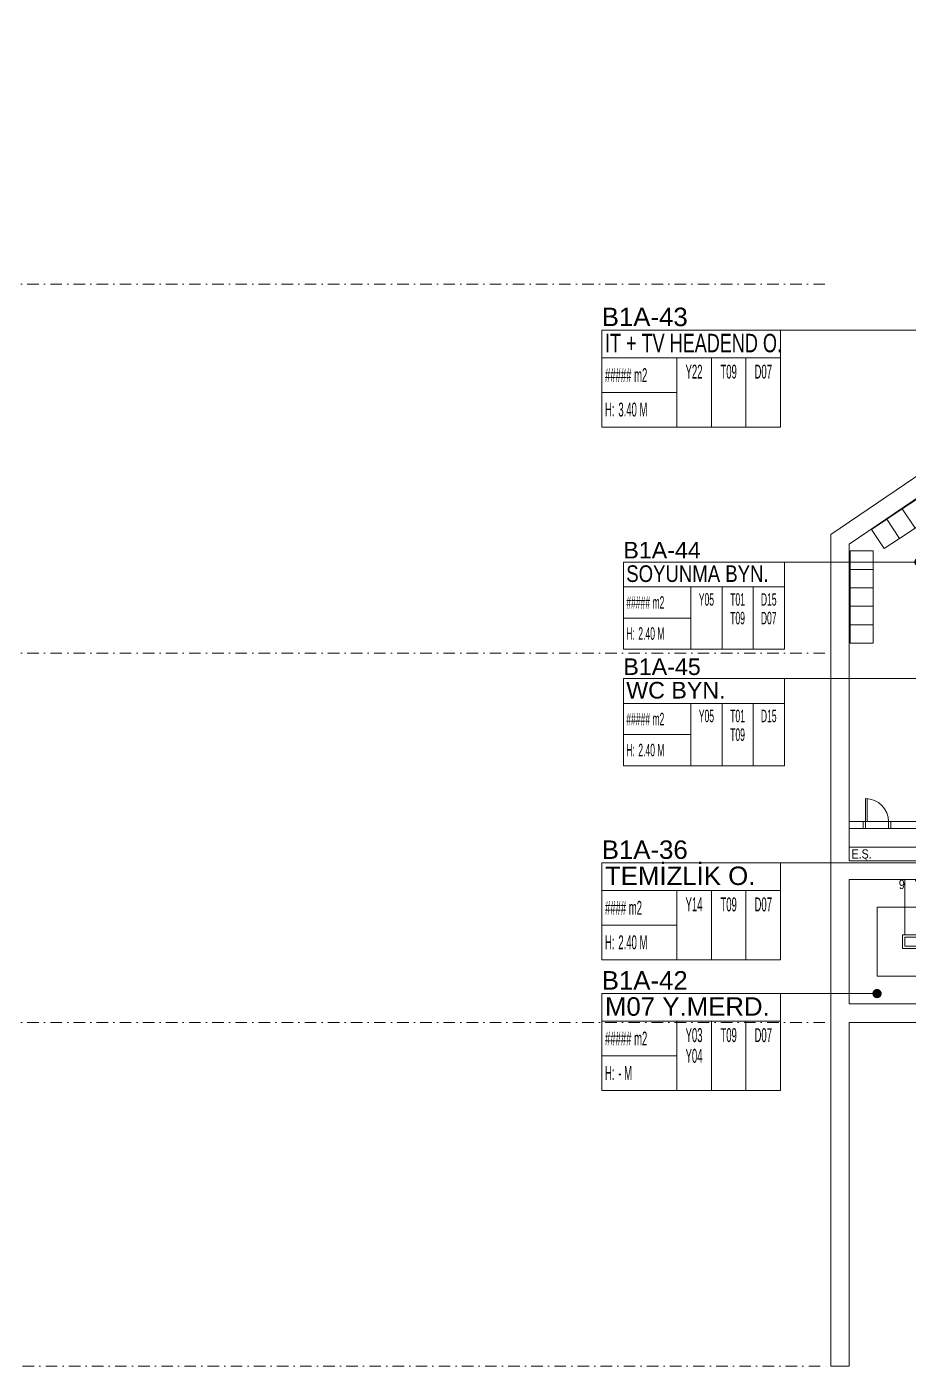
# Model space of a CAD drawing. Header units: metres. Extents: x -13621 to 152406, y -16073 to 22221.
# Drawn here: x 82258 to 84168, y 5685 to 8587 of the extents above; entities that cross this region are included whole.
import ezdxf
from ezdxf.enums import TextEntityAlignment as Align

# ---------------------------------------------------------------- set-up
doc = ezdxf.new("R2010")
doc.units = ezdxf.units.M
doc.header["$LTSCALE"] = 100
doc.header["$MEASUREMENT"] = 0
doc.linetypes.add('DASHDOT2', pattern=[0.5, 0.25, -0.125, 0, -0.125])
doc.layers.get('0').update_dxf_attribs({"color": 9, "lineweight": 9})
for name, color, linetype, lineweight in [('00', 9, 'Continuous', 9), ('01', 9, 'Continuous', 9), ('05', 9, 'Continuous', 9), ('06D', 9, 'Continuous', 9), ('19', 9, 'Continuous', 9), ('21', 9, 'Continuous', 9), ('21_mahal200', 9, 'Continuous', 9), ('24', 9, 'DASHDOT2', 9)]:
    doc.layers.add(name, color=color, linetype=linetype, lineweight=lineweight)
doc.styles.add('Arial', font='arial.ttf', dxfattribs={"height": 2.5})
doc.styles.add('MuuM_TEXT-STANDART', font='ARIALN.TTF')
doc.dimstyles.new('MuuM_DIM200', dxfattribs={"dimscale": 20, "dimtxt": 2, "dimasz": 1, "dimexe": 1, "dimexo": 1, "dimgap": 1, "dimtad": 1, "dimdec": 1, "dimrnd": 0.5, "dimdsep": 46, "dimtxsty": 'MuuM_TEXT-STANDART', "dimblk": 'ARCHTICK', "dimcen": 0, "dimdle": 0.15, "dimclrd": 256, "dimclre": 256, "dimclrt": 256, "dimadec": 0, "dimazin": 0, "dimtfac": 5, "dimtdec": 1, "dimtix": 1, "dimtmove": 2, "dimatfit": 3, "dimldrblk": 'DOT', "dimfxl": 3, "dimfxlon": 1, "dimtolj": 1, "dimlwd": -1, "dimlwe": -1, "dimarcsym": 0})

# ---------------------------------------------------------------- blocks, each defined once
blk = doc.blocks.new('p-akslar_yeni')
at = {"layer": '24'}
for points in [[(-2190, -545), (6415, -545)], [(-2190, -1345), (6415, -1345)], [(-2190, -2145), (6415, -2145)], [(-2190, -2790), (-2150, -2790), (-2150, -2890), (6415, -2890)]]:
    blk.add_lwpolyline(points, dxfattribs=at)
blk = doc.blocks.new('1.Bod.Ara.Sitatik Elk')
at = {"layer": '01'}
blk.add_lwpolyline([(1695, -40), (60, -1150.3), (40, -1163.9), (40, -1188.2), (40, -1370), (40, -1370), (40, -1430), (40, -1430), (40, -1850), (470, -1850), (470, -1890), (40, -1890), (40, -2160), (470, -2160), (470, -2200), (40, -2200), (40, -2200), (40, -2200), (40, -2945), (0, -2945), (0, -1142.7), (1968.9, 194.4)], dxfattribs=at)
blk = doc.blocks.new('_ArchTick')
at = {"color": 0, "linetype": 'ByBlock', "const_width": 0.15}
blk.add_lwpolyline([(-0.5, -0.5), (0.5, 0.5)], dxfattribs=at)
blk = doc.blocks.new('_Dot')
at = {"color": 0, "linetype": 'ByBlock', "lineweight": -2}
blk.add_line((-0.5, 0), (-1, 0), dxfattribs=at)
at = {"color": 0, "linetype": 'ByBlock', "const_width": 0.5}
blk.add_lwpolyline([(-0.25, 0, 1), (0.25, 0, 1)], format="xyb", close=True, dxfattribs=at)
blk = doc.blocks.new('0_roomno2')
blk.add_lwpolyline([(19.38, -10.5), (0, -10.5), (0, 0), (19.38, 0)], close=True)
for points in [[(0, -3), (19.38, -3)], [(8.12, -3), (8.12, -10.5)], [(11.88, -3), (11.88, -10.5)], [(15.62, -3), (15.62, -10.5)], [(0, -6.75), (8.12, -6.75)]]:
    blk.add_lwpolyline(points)
at = {"style": 'MuuM_TEXT-STANDART', "width": 0.6}
blk.add_text('H:', height=1.5, dxfattribs=at).set_placement((0.35, -8.61), align=Align.MIDDLE_LEFT)
at = {"style": 'Arial'}
blk.add_attdef('ODANO', (0, 1.17), '', height=2, dxfattribs=at)
blk.add_attdef('MEKANADI', text='', height=2, dxfattribs=at).set_placement((0.35, -3), align=Align.BOTTOM_LEFT)
at = {"style": 'MuuM_TEXT-STANDART', "width": 0.6}
for tag, p in [('M2', (0.35, -4.88)), ('TEMIZTAVANYUKSEKLIGI', (1.8, -8.61))]:
    blk.add_attdef(tag, text='', height=1.5, dxfattribs=at).set_placement(p, align=Align.MIDDLE_LEFT)
for tag, p in [('YER01', (10, -4.5)), ('TAVAN01', (13.75, -4.5)), ('DUVAR01', (17.5, -4.5)), ('YER02', (10, -6.75)), ('TAVAN02', (13.75, -6.75)), ('DUVAR02', (17.5, -6.75)), ('YER03', (10, -9)), ('TAVAN03', (13.75, -9)), ('DUVAR03', (17.5, -9))]:
    blk.add_attdef(tag, text='', height=1.5, dxfattribs=at).set_placement(p, align=Align.MIDDLE_CENTER)
blk = doc.blocks.new('p-M01-M02_merdiven-1050')
at = {"layer": '19'}
h = blk.add_hatch(color=256, dxfattribs=at)
h.dxf.hatch_style = 1
edge = h.paths.add_edge_path()
edge.add_arc((210, -344), 10, 270, 630)
h = blk.add_hatch(color=256, dxfattribs=at)
h.dxf.hatch_style = 1
h.paths.add_polyline_path([(84, -372), (36, -372), (60, -396)])
at = {"layer": '19', "linetype": 'Continuous'}
for points in [[(210, -344), (210, -120), (210, -60), (60, -60), (60, -372)], [(145, -200.7), (145, -120), (125, -120), (125, -120), (125, -367), (140, -367), (140, -372), (120, -372), (120, -367), (120, -115), (120, -115), (150, -115), (150, -198.4)], [(145, -200.7), (270, -142.4)], [(150, -120), (270, -120)], [(0, -148), (120, -148)], [(145, -206.3), (270, -148)], [(150, -148), (258, -148)], [(0, -176), (120, -176)], [(150, -176), (198, -176)], [(210, -176), (270, -176)], [(0, -204), (120, -204)], [(0, -232), (120, -232)], [(150, -204), (270, -204)], [(150, -232), (270, -232)], [(0, -260), (120, -260)], [(150, -260), (270, -260)], [(0, -288), (120, -288)], [(150, -288), (270, -288)], [(0, -316), (120, -316)], [(150, -316), (270, -316)], [(0, -344), (120, -344)], [(150, -344), (270, -344)], [(0, -372), (120, -372)]]:
    blk.add_lwpolyline(points, dxfattribs=at)
at = {"layer": '19'}
for points in [[(145, -206.3), (270, -148)], [(150, -204), (150, -372), (150, -372), (145, -372), (145, -372), (145, -206.3)]]:
    blk.add_lwpolyline(points, dxfattribs=at)
blk.add_lwpolyline([(84, -372), (36, -372), (60, -396)], close=True, dxfattribs=at)
blk.add_circle((210, -344), 10, dxfattribs=at)
blk = doc.blocks.new('p-giyinme dolabı')
blk.add_lwpolyline([(40, -20), (40, 20), (-10, 20), (-10, -20)], close=True)
blk = doc.blocks.new('ttttttttttttt')
for points in [[(3983.5, -30733.6), (3983.5, -30748.6)], [(3988.5, -30733.6), (3983.5, -30733.6)], [(3988.5, -30733.6), (3988.5, -30748.6)], [(4043.5, -30733.6), (4038.5, -30733.6)], [(4038.5, -30733.6), (4038.5, -30748.6)], [(4043.5, -30733.6), (4043.5, -30748.6)], [(3988.5, -30748.6), (3983.5, -30748.6)], [(4034.5, -30748.6), (3988.5, -30748.6)], [(4034.5, -30748.6), (4034.5, -30798.6)], [(4034.5, -30748.6), (4038.5, -30748.6)], [(4043.5, -30748.6), (4038.5, -30748.6)], [(4038.5, -30748.6), (4038.5, -30798.6)]]:
    blk.add_lwpolyline(points)
blk.add_arc((4038.5, -30748.6), 50, 180, 270)
blk = doc.blocks.new('1.Bod.Ara.Mimari Elk')
at = {"layer": '00'}
blk.add_lwpolyline([(660, -1850), (660, -1780), (860, -1780), (860, -1895), (875, -1895), (875, -1765), (660, -1765), (660, -1329.43), (645, -1329.43), (645, -1765), (40, -1765), (40, -1780), (190, -1780), (190, -1850), (210, -1850), (210, -1780), (645, -1780), (645, -1850)], dxfattribs=at)
at = {"layer": '06D'}
blk.add_lwpolyline([(190, -1850), (40, -1850), (40, -1820), (190, -1820), (190, -1850)], dxfattribs=at)
for name, p, rotation in [('ttttttttttttt', (4113.49, -32513.6), 180), ('p-M01-M02_merdiven-1050', (40, -2160), 90)]:
    blk.add_blockref(name, p, dxfattribs=dict(rotation=rotation))
at = {"layer": '05', "rotation": 123.6791781668833}
for p in [(193.4, -1109.67), (160.11, -1131.85), (126.83, -1154.03)]:
    blk.add_blockref('p-giyinme dolabı', p, dxfattribs=at)
at = {"layer": '05'}
for p in [(51.66, -1198.35), (51.66, -1238.35), (51.66, -1278.35), (51.66, -1318.35), (51.66, -1358.35)]:
    blk.add_blockref('p-giyinme dolabı', p, dxfattribs=at)
at = {"layer": '21_mahal200'}
ref = blk.add_blockref('0_roomno2', (-496.51, -699.86), dxfattribs=dict(at, xscale=20, yscale=20, zscale=20))
ref.add_attrib('ODANO', 'B1A-43', (-496.51, -691.22), dxfattribs={"layer": '0', "height": 40, "style": 'Arial'})
ref.add_attrib('MEKANADI', 'IT + TV HEADEND O.', dxfattribs={"layer": '0', "height": 40, "style": 'Arial', "width": 0.7}).set_placement((-489.51, -759.86), align=Align.BOTTOM_LEFT)
ref.add_attrib('M2', '##### m2', dxfattribs={"layer": '0', "height": 30, "style": 'MuuM_TEXT-STANDART', "width": 0.6}).set_placement((-489.51, -797.36), align=Align.MIDDLE_LEFT)
ref.add_attrib('TEMIZTAVANYUKSEKLIGI', '3.40 M', dxfattribs={"layer": '0', "height": 30, "style": 'MuuM_TEXT-STANDART', "width": 0.6}).set_placement((-460.51, -872.02), align=Align.MIDDLE_LEFT)
ref.add_attrib('YER01', 'Y22', dxfattribs={"layer": '0', "height": 30, "style": 'MuuM_TEXT-STANDART', "width": 0.6}).set_placement((-296.51, -789.86), align=Align.MIDDLE_CENTER)
ref.add_attrib('TAVAN01', 'T09', dxfattribs={"layer": '0', "height": 30, "style": 'MuuM_TEXT-STANDART', "width": 0.6}).set_placement((-221.51, -789.86), align=Align.MIDDLE_CENTER)
ref.add_attrib('DUVAR01', 'D07', dxfattribs={"layer": '0', "height": 30, "style": 'MuuM_TEXT-STANDART', "width": 0.6}).set_placement((-146.51, -789.86), align=Align.MIDDLE_CENTER)
ref = blk.add_blockref('0_roomno2', (-449.68, -1202.42), dxfattribs=dict(at, xscale=18, yscale=18, zscale=18))
ref.add_attrib('ODANO', 'B1A-44', (-449.68, -1194.65), dxfattribs={"layer": '0', "height": 36, "style": 'Arial'})
ref.add_attrib('MEKANADI', 'SOYUNMA BYN.', dxfattribs={"layer": '0', "height": 36, "style": 'Arial', "width": 0.8}).set_placement((-443.38, -1256.42), align=Align.BOTTOM_LEFT)
ref.add_attrib('M2', '##### m2', dxfattribs={"layer": '0', "height": 27, "style": 'MuuM_TEXT-STANDART', "width": 0.6}).set_placement((-443.38, -1290.17), align=Align.MIDDLE_LEFT)
ref.add_attrib('TEMIZTAVANYUKSEKLIGI', '2.40 M', dxfattribs={"layer": '0', "height": 27, "style": 'MuuM_TEXT-STANDART', "width": 0.6}).set_placement((-417.28, -1357.37), align=Align.MIDDLE_LEFT)
ref.add_attrib('YER01', 'Y05', dxfattribs={"layer": '0', "height": 27, "style": 'MuuM_TEXT-STANDART', "width": 0.6}).set_placement((-269.68, -1283.42), align=Align.MIDDLE_CENTER)
ref.add_attrib('TAVAN01', 'T01', dxfattribs={"layer": '0', "height": 27, "style": 'MuuM_TEXT-STANDART', "width": 0.6}).set_placement((-202.18, -1283.42), align=Align.MIDDLE_CENTER)
ref.add_attrib('DUVAR01', 'D15', dxfattribs={"layer": '0', "height": 27, "style": 'MuuM_TEXT-STANDART', "width": 0.6}).set_placement((-134.68, -1283.42), align=Align.MIDDLE_CENTER)
ref.add_attrib('TAVAN02', 'T09', dxfattribs={"layer": '0', "height": 27, "style": 'MuuM_TEXT-STANDART', "width": 0.6}).set_placement((-202.18, -1323.92), align=Align.MIDDLE_CENTER)
ref.add_attrib('DUVAR02', 'D07', dxfattribs={"layer": '0', "height": 27, "style": 'MuuM_TEXT-STANDART', "width": 0.6}).set_placement((-134.68, -1323.92), align=Align.MIDDLE_CENTER)
ref = blk.add_blockref('0_roomno2', (-449.68, -1454.96), dxfattribs=dict(at, xscale=18, yscale=18, zscale=18))
ref.add_attrib('ODANO', 'B1A-45', (-449.68, -1447.18), dxfattribs={"layer": '0', "height": 36, "style": 'Arial'})
ref.add_attrib('MEKANADI', 'WC BYN.', dxfattribs={"layer": '0', "height": 36, "style": 'Arial'}).set_placement((-443.38, -1508.96), align=Align.BOTTOM_LEFT)
ref.add_attrib('M2', '##### m2', dxfattribs={"layer": '0', "height": 27, "style": 'MuuM_TEXT-STANDART', "width": 0.6}).set_placement((-443.38, -1542.71), align=Align.MIDDLE_LEFT)
ref.add_attrib('TEMIZTAVANYUKSEKLIGI', '2.40 M', dxfattribs={"layer": '0', "height": 27, "style": 'MuuM_TEXT-STANDART', "width": 0.6}).set_placement((-417.28, -1609.9), align=Align.MIDDLE_LEFT)
ref.add_attrib('YER01', 'Y05', dxfattribs={"layer": '0', "height": 27, "style": 'MuuM_TEXT-STANDART', "width": 0.6}).set_placement((-269.68, -1535.96), align=Align.MIDDLE_CENTER)
ref.add_attrib('TAVAN01', 'T01', dxfattribs={"layer": '0', "height": 27, "style": 'MuuM_TEXT-STANDART', "width": 0.6}).set_placement((-202.18, -1535.96), align=Align.MIDDLE_CENTER)
ref.add_attrib('DUVAR01', 'D15', dxfattribs={"layer": '0', "height": 27, "style": 'MuuM_TEXT-STANDART', "width": 0.6}).set_placement((-134.68, -1535.96), align=Align.MIDDLE_CENTER)
ref.add_attrib('TAVAN02', 'T09', dxfattribs={"layer": '0', "height": 27, "style": 'MuuM_TEXT-STANDART', "width": 0.6}).set_placement((-202.18, -1576.46), align=Align.MIDDLE_CENTER)
ref = blk.add_blockref('0_roomno2', (-496.51, -1854.32), dxfattribs=dict(at, xscale=20, yscale=20, zscale=20))
ref.add_attrib('ODANO', 'B1A-36', (-496.51, -1845.68), dxfattribs={"layer": '0', "height": 40, "style": 'Arial'})
ref.add_attrib('MEKANADI', 'TEMİZLİK O.', dxfattribs={"layer": '0', "height": 40, "style": 'Arial'}).set_placement((-489.51, -1914.32), align=Align.BOTTOM_LEFT)
ref.add_attrib('M2', '#### m2', dxfattribs={"layer": '0', "height": 30, "style": 'MuuM_TEXT-STANDART', "width": 0.6}).set_placement((-489.51, -1951.82), align=Align.MIDDLE_LEFT)
ref.add_attrib('TEMIZTAVANYUKSEKLIGI', '2.40 M', dxfattribs={"layer": '0', "height": 30, "style": 'MuuM_TEXT-STANDART', "width": 0.6}).set_placement((-460.51, -2026.48), align=Align.MIDDLE_LEFT)
ref.add_attrib('YER01', 'Y14', dxfattribs={"layer": '0', "height": 30, "style": 'MuuM_TEXT-STANDART', "width": 0.6}).set_placement((-296.51, -1944.32), align=Align.MIDDLE_CENTER)
ref.add_attrib('TAVAN01', 'T09', dxfattribs={"layer": '0', "height": 30, "style": 'MuuM_TEXT-STANDART', "width": 0.6}).set_placement((-221.51, -1944.32), align=Align.MIDDLE_CENTER)
ref.add_attrib('DUVAR01', 'D07', dxfattribs={"layer": '0', "height": 30, "style": 'MuuM_TEXT-STANDART', "width": 0.6}).set_placement((-146.51, -1944.32), align=Align.MIDDLE_CENTER)
ref = blk.add_blockref('0_roomno2', (-496.51, -2137.53), dxfattribs=dict(at, xscale=20, yscale=20, zscale=20))
ref.add_attrib('ODANO', 'B1A-42', (-496.51, -2128.89), dxfattribs={"layer": '0', "height": 40, "style": 'Arial'})
ref.add_attrib('MEKANADI', 'M07 Y.MERD.', dxfattribs={"layer": '0', "height": 40, "style": 'Arial'}).set_placement((-489.51, -2197.53), align=Align.BOTTOM_LEFT)
ref.add_attrib('M2', '##### m2', dxfattribs={"layer": '0', "height": 30, "style": 'MuuM_TEXT-STANDART', "width": 0.6}).set_placement((-489.51, -2235.03), align=Align.MIDDLE_LEFT)
ref.add_attrib('TEMIZTAVANYUKSEKLIGI', '- M', dxfattribs={"layer": '0', "height": 30, "style": 'MuuM_TEXT-STANDART', "width": 0.6}).set_placement((-460.51, -2309.69), align=Align.MIDDLE_LEFT)
ref.add_attrib('YER01', 'Y03', dxfattribs={"layer": '0', "height": 30, "style": 'MuuM_TEXT-STANDART', "width": 0.6}).set_placement((-296.51, -2227.53), align=Align.MIDDLE_CENTER)
ref.add_attrib('TAVAN01', 'T09', dxfattribs={"layer": '0', "height": 30, "style": 'MuuM_TEXT-STANDART', "width": 0.6}).set_placement((-221.51, -2227.53), align=Align.MIDDLE_CENTER)
ref.add_attrib('DUVAR01', 'D07', dxfattribs={"layer": '0', "height": 30, "style": 'MuuM_TEXT-STANDART', "width": 0.6}).set_placement((-146.51, -2227.53), align=Align.MIDDLE_CENTER)
ref.add_attrib('YER02', 'Y04', dxfattribs={"layer": '0', "height": 30, "style": 'MuuM_TEXT-STANDART', "width": 0.6}).set_placement((-296.51, -2272.53), align=Align.MIDDLE_CENTER)
at = {"layer": '21', "style": 'MuuM_TEXT-STANDART'}
blk.add_text('E.Ş.', height=20, dxfattribs=at).set_placement((44.98, -1844.91))
blk.add_text('9', height=20, dxfattribs=at).set_placement((160, -1911), align=Align.RIGHT)
at = {"layer": '21_mahal200'}
for points in [[(825.12, -699.86), (-147.76, -699.86)], [(190.81, -1202.42), (-109.01, -1202.42)], [(515.77, -1454.96), (-109.01, -1454.96)], [(743.13, -1854.32), (-109.01, -1854.32)], [(100, -2137.53), (-109.01, -2137.53)]]:
    blk.add_leader(points, dimstyle='MuuM_DIM200', override={"dimasz": 1, "dimfxl": 10}, dxfattribs=at)

msp = doc.modelspace()

# ---------------------------------------------------------------- block references
for name in ['1.Bod.Ara.Mimari Elk', '1.Bod.Ara.Sitatik Elk']:
    msp.add_blockref(name, (84000, 8630))
at = {"layer": '24'}
msp.add_blockref('p-akslar_yeni', (77585, 8575), dxfattribs=at)

doc.saveas('drawing.dxf')
